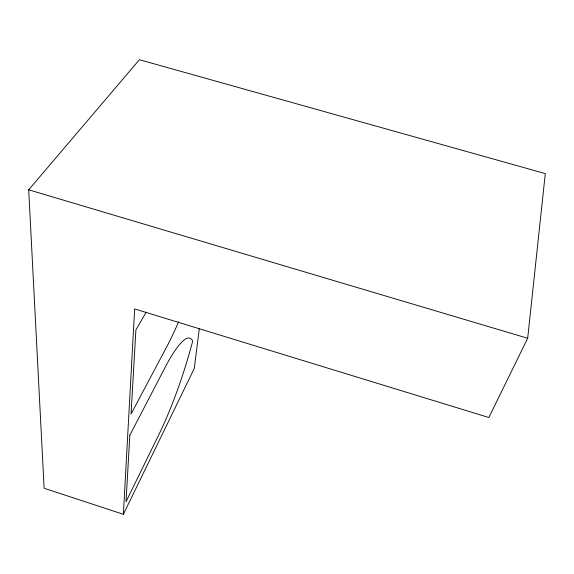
<?xml version="1.0" encoding="UTF-8"?>
<svg xmlns="http://www.w3.org/2000/svg" width="574" height="574" viewBox="0 0 574 574"><rect width="100%" height="100%" fill="white"/><g stroke="black" fill="none" stroke-linecap="round" stroke-linejoin="round"><path stroke-width="0.86" d="M123.374 514.29L134.653 308.927L488.84 417.52L527.685 338.258L545.3 173.592L139.417 59.71L28.7 189.807L44.126 488.266L123.374 514.29L194.263 368.501L199.329 328.472M146.191 312.163L135.895 329.942L131.059 413.99L166.926 346.445A132.673 29.418 -73.8 0 0 178.65 321.705M28.7 189.807L527.685 338.258M129.839 435.185L126.015 501.712L158.682 434.992A118.115 23.347 -72.4 0 0 192.699 341.15A108.407 19.186 -71.5 0 0 164.946 367.712L129.839 435.185"/></g></svg>
